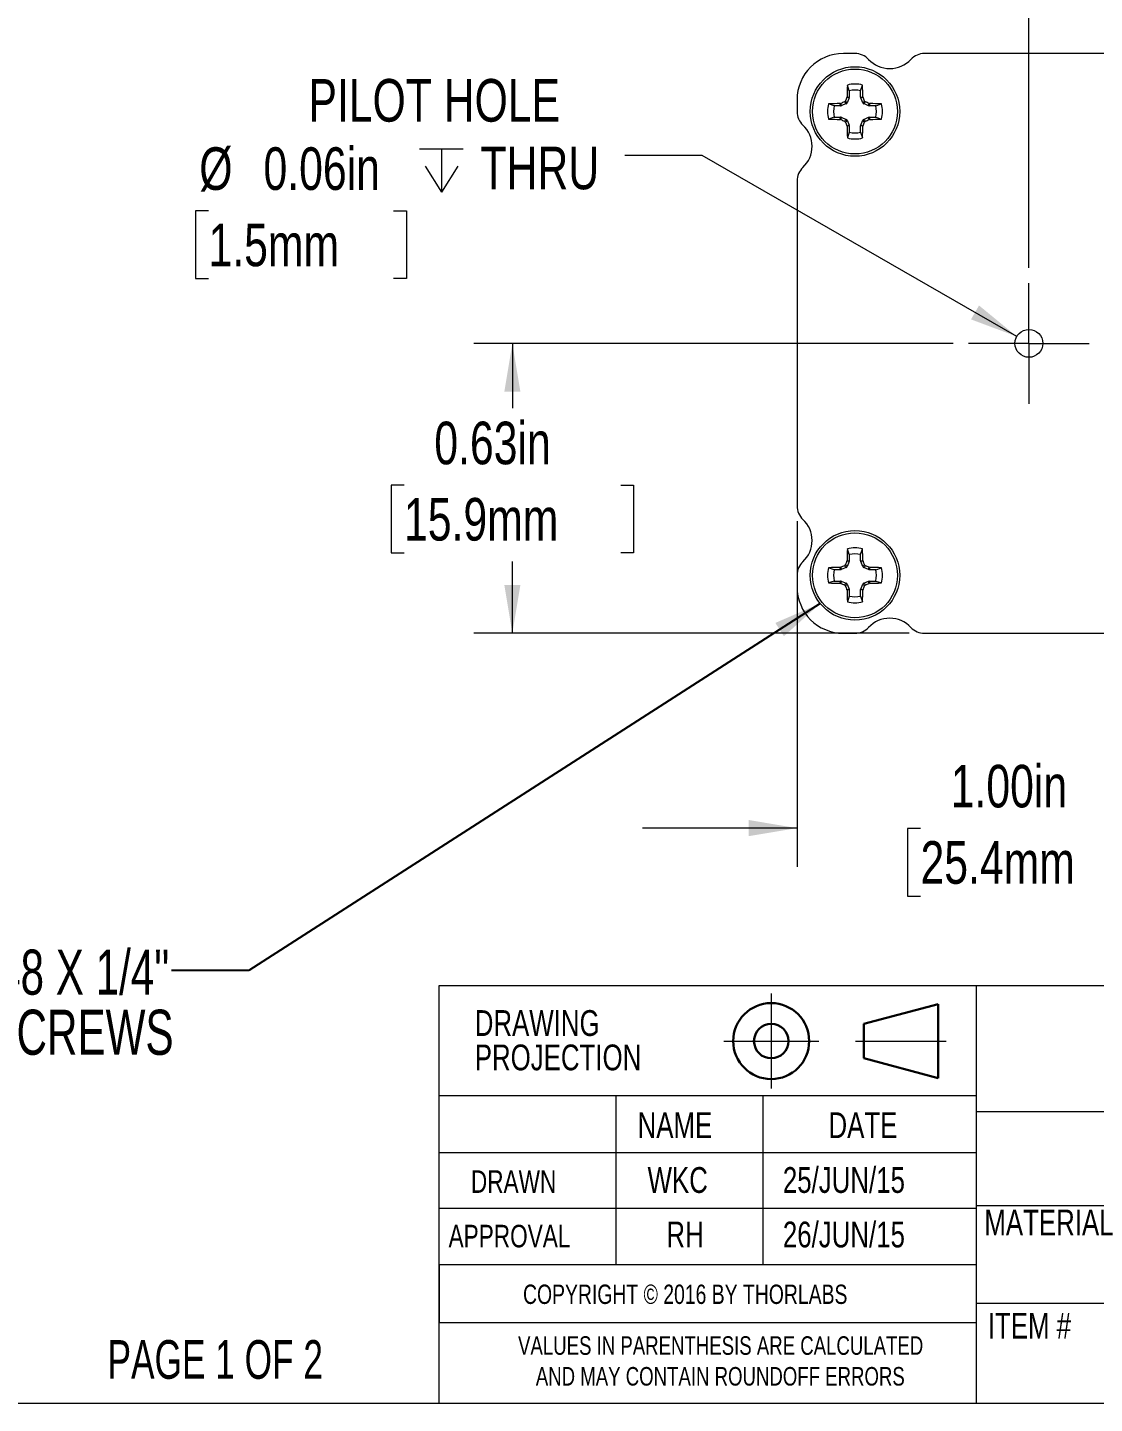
# Model space of a CAD drawing. Header units: inches. Extents: x 0.04 to 7.3, y 0.02 to 5.63.
# Drawn here: x 3.617 to 5.918, y 0.024 to 2.99 of the extents above; entities that cross this region are included whole.
import ezdxf

# ---------------------------------------------------------------- set-up
doc = ezdxf.new("R2010")
doc.units = ezdxf.units.IN
doc.header["$MEASUREMENT"] = 0
doc.header["$PDSIZE"] = -1
doc.linetypes.add('CENTERX2', pattern=[0.8, 0.5, -0.1, 0.1, -0.1])
doc.styles.add('SLDTEXTSTYLE0', font='TXT', dxfattribs={"width": 0.75})
doc.styles.add('SLDTEXTSTYLE1', font='TXT', dxfattribs={"width": 0.681818})
doc.styles.add('SLDTEXTSTYLE3', font='TXT', dxfattribs={"width": 0.7})
doc.dimstyles.new('SLDDIMSTYLE2', dxfattribs={"dimtxt": 0.091864, "dimasz": 0.104, "dimexe": 0, "dimexo": 0.0625, "dimgap": 0.022966, "dimtad": 0, "dimtih": 1, "dimtoh": 1, "dimrnd": 1e-09, "dimzin": 0, "dimdsep": 46, "dimtxsty": 'SLDTEXTSTYLE0', "dimsah": 1, "dimcen": 0.09, "dimadec": 0, "dimazin": 0, "dimtfac": 1, "dimtmove": 0, "dimatfit": 0, "dimfxl": 1, "dimfrac": 2, "dimtolj": 1, "dimtzin": 12, "dimarcsym": 0})
doc.dimstyles.new('SLDDIMSTYLE3', dxfattribs={"dimtxt": 0.091864, "dimasz": 0.104, "dimexe": 0, "dimexo": 0.0625, "dimgap": 0.022966, "dimtad": 0, "dimtih": 1, "dimtoh": 1, "dimrnd": 1e-09, "dimdsep": 46, "dimtxsty": 'SLDTEXTSTYLE0', "dimsah": 1, "dimcen": 0, "dimadec": 0, "dimazin": 2, "dimtfac": 1, "dimtofl": 0, "dimtmove": 0, "dimatfit": 3, "dimfxl": 1, "dimfrac": 2, "dimtolj": 1, "dimtzin": 12, "dimarcsym": 0})
doc.dimstyles.new('SLDDIMSTYLE4', dxfattribs={"dimtxt": 0.091864, "dimasz": 0.104, "dimexe": 0, "dimexo": 0.0625, "dimgap": 0.022966, "dimtad": 0, "dimtih": 1, "dimtoh": 1, "dimrnd": 1e-09, "dimdsep": 46, "dimtxsty": 'SLDTEXTSTYLE0', "dimsah": 1, "dimcen": 0.09, "dimadec": 0, "dimazin": 2, "dimtfac": 1, "dimtofl": 0, "dimtmove": 0, "dimatfit": 3, "dimfxl": 1, "dimfrac": 2, "dimtolj": 1, "dimtzin": 12, "dimarcsym": 0})
doc.dimstyles.new('SLDDIMSTYLE5', dxfattribs={"dimtxt": 0.091864, "dimasz": 0.104, "dimexe": 0, "dimexo": 0.0625, "dimgap": 0.022966, "dimtad": 0, "dimtih": 1, "dimtoh": 1, "dimrnd": 1e-09, "dimzin": 4, "dimdsep": 46, "dimtxsty": 'SLDTEXTSTYLE0', "dimsah": 1, "dimcen": 0.09, "dimadec": 0, "dimazin": 1, "dimtfac": 1, "dimtmove": 0, "dimatfit": 0, "dimfxl": 1, "dimfrac": 2, "dimtolj": 1, "dimtzin": 12, "dimarcsym": 0})
doc.dimstyles.new('SLDDIMSTYLE6', dxfattribs={"dimtxt": 0.18, "dimasz": 0.104, "dimexe": 0, "dimexo": 0.0625, "dimgap": 0, "dimtad": 0, "dimtih": 1, "dimtoh": 1, "dimdec": 0, "dimrnd": 1e-09, "dimzin": 0, "dimdsep": 46, "dimtxsty": 'Standard', "dimsah": 1, "dimcen": 0.09, "dimadec": 0, "dimazin": 0, "dimtfac": 0.104, "dimtdec": 0, "dimtofl": 0, "dimtmove": 0, "dimatfit": 3, "dimfxl": 1, "dimfrac": 2, "dimtolj": 1, "dimtzin": 0, "dimarcsym": 0})

# ---------------------------------------------------------------- blocks, each defined once
blk = doc.blocks.new('Third Angle Projection Block')
at = {"color": 7, "linetype": 'CENTERX2', "lineweight": 0, "ltscale": 0.666667}
for p, q in [((2.6634, 0.6251), (2.6634, 0.3692)), ((2.5355, 0.4971), (2.7914, 0.4971)), ((2.8907, 0.4971), (3.1352, 0.4971))]:
    blk.add_line(p, q, dxfattribs=at)
at = {"color": 7, "linetype": 'Continuous', "lineweight": 30, "ltscale": 0.666667}
for p, q in [((3.1134, 0.5971), (2.9134, 0.5435)), ((3.1134, 0.3971), (3.1134, 0.5971)), ((2.9134, 0.5435), (2.9134, 0.4507)), ((2.9134, 0.4507), (3.1134, 0.3971))]:
    blk.add_line(p, q, dxfattribs=at)
for radius in [0.1024, 0.0464]:
    blk.add_circle((2.6634, 0.4971), radius, dxfattribs=at)
at = {"color": 7, "linetype": 'Continuous', "lineweight": 0, "ltscale": 0.666667}
blk.add_point((2.6634, 0.4971), dxfattribs=at)
blk = doc.blocks.new('SW_NOTE_0')
at = {"color": 0, "linetype": 'Continuous', "lineweight": 0, "ltscale": 0.666667, "char_height": 0.04, "attachment_point": 2, "style": 'SLDTEXTSTYLE0'}
for s, insert in [('VALUES IN PARENTHESIS ARE CALCULATED', (0.5225, 0.0516)), ('AND MAY CONTAIN ROUNDOFF ERRORS', (0.5217, -0.0147))]:
    blk.add_mtext(s, dxfattribs=dict(at, insert=insert))
blk = doc.blocks.new('SW_NOTE_1')
at = {"color": 0, "linetype": 'Continuous', "lineweight": 0, "ltscale": 0.666667, "char_height": 0.05556, "attachment_point": 1, "style": 'SLDTEXTSTYLE0'}
for s, insert in [('DRAWING', (0, 0.0716)), ('PROJECTION', (0, -0.0025))]:
    blk.add_mtext(s, dxfattribs=dict(at, insert=insert))
blk = doc.blocks.new('_D_4')
at = {"color": 7, "linetype": 'Continuous', "lineweight": 0, "ltscale": 0.666667}
for p, q in [((5.7763, 2.4725), (5.7763, 3.4128)), ((6.2763, 2.6926), (6.2763, 3.4128)), ((5.7763, 3.3295), (5.4429, 3.3295)), ((6.2763, 3.3295), (6.548, 3.3295)), ((6.6565, 3.3288), (6.6285, 3.3288)), ((6.6285, 3.3288), (6.6285, 3.183)), ((7.1238, 3.3288), (7.1517, 3.3288)), ((7.1517, 3.3288), (7.1517, 3.183)), ((6.6285, 3.183), (6.6565, 3.183)), ((7.1517, 3.183), (7.1238, 3.183))]:
    blk.add_line(p, q, dxfattribs=at)
for points in [[(5.7763, 3.3295), (5.6723, 3.3468), (5.6723, 3.3122)], [(6.2763, 3.3295), (6.3803, 3.3122), (6.3803, 3.3468)]]:
    blk.add_solid(points, dxfattribs=at)
at = {"color": 7, "linetype": 'Continuous', "lineweight": 0, "ltscale": 0.666667, "char_height": 0.09186, "attachment_point": 1, "style": 'SLDTEXTSTYLE0'}
for s, insert in [('0.50in', (6.7218, 3.4659)), ('12.7mm', (6.6565, 3.3014))]:
    blk.add_mtext(s, dxfattribs=dict(at, insert=insert))
blk = doc.blocks.new('SW_SYMBOL_HOLE_DEPTH')
at = {"color": 0, "linetype": 'Continuous', "lineweight": 0, "ltscale": 0.444444}
for p, q in [((0, 22.97), (21, 22.97)), ((10.5, 22.97), (10.5, 1.97)), ((2.62, 14.57), (10.5, 1.97)), ((18.37, 14.57), (10.5, 1.97))]:
    blk.add_line(p, q, dxfattribs=at)
blk = doc.blocks.new('_D_5')
at = {"color": 7, "linetype": 'Continuous', "lineweight": 0, "ltscale": 0.666667}
for p, q in [((5.0717, 2.7144), (4.905, 2.7144)), ((5.7503, 2.3241), (5.0717, 2.7144)), ((4.0071, 2.5949), (3.9791, 2.5949)), ((3.9791, 2.5949), (3.9791, 2.4491)), ((4.4064, 2.5949), (4.4344, 2.5949)), ((4.4344, 2.5949), (4.4344, 2.4491)), ((3.9791, 2.4491), (4.0071, 2.4491)), ((4.4344, 2.4491), (4.4064, 2.4491))]:
    blk.add_line(p, q, dxfattribs=at)
blk.add_solid([(5.7503, 2.3241), (5.6688, 2.391), (5.6515, 2.361)], dxfattribs=at)
at = {"color": 7, "linetype": 'Continuous', "lineweight": 0, "ltscale": 0.444444, "xscale": 0.0044707031, "yscale": 0.0044707031, "zscale": 0.0044707031}
blk.add_blockref('SW_SYMBOL_HOLE_DEPTH', (4.4624, 2.6263), dxfattribs=at)
at = {"color": 7, "linetype": 'Continuous', "lineweight": 0, "ltscale": 0.666667, "char_height": 0.09186, "attachment_point": 1, "style": 'SLDTEXTSTYLE0'}
for s, insert in [('PILOT HOLE', (4.2226, 2.8792)), ('%%c', (3.9872, 2.732)), ('0.06in', (4.1257, 2.732)), ('THRU', (4.5937, 2.7334)), ('1.5mm', (4.0071, 2.5675))]:
    blk.add_mtext(s, dxfattribs=dict(at, insert=insert))
blk = doc.blocks.new('_D_6')
at = {"color": 7, "linetype": 'Continuous', "lineweight": 0, "ltscale": 0.666667}
for p, q in [((5.6129, 2.3092), (4.5791, 2.3092)), ((4.6624, 2.3092), (4.6624, 2.1693)), ((4.4288, 2.0034), (4.4008, 2.0034)), ((4.4008, 2.0034), (4.4008, 1.8576)), ((4.896, 2.0034), (4.924, 2.0034)), ((4.924, 2.0034), (4.924, 1.8576)), ((4.4008, 1.8576), (4.4288, 1.8576)), ((4.924, 1.8576), (4.896, 1.8576)), ((4.6624, 1.6842), (4.6624, 1.8389)), ((5.5178, 1.6842), (4.5791, 1.6842))]:
    blk.add_line(p, q, dxfattribs=at)
for points in [[(4.6624, 2.3092), (4.6451, 2.2052), (4.6797, 2.2052)], [(4.6624, 1.6842), (4.6797, 1.7882), (4.6451, 1.7882)]]:
    blk.add_solid(points, dxfattribs=at)
at = {"color": 7, "linetype": 'Continuous', "lineweight": 0, "ltscale": 0.666667, "char_height": 0.09186, "attachment_point": 1, "style": 'SLDTEXTSTYLE0'}
for s, insert in [('0.63in', (4.4941, 2.1405)), ('15.9mm', (4.4288, 1.976))]:
    blk.add_mtext(s, dxfattribs=dict(at, insert=insert))
blk = doc.blocks.new('_D_7')
at = {"color": 7, "linetype": 'Continuous', "lineweight": 0, "ltscale": 0.666667}
for p, q in [((5.2763, 1.9257), (5.2763, 1.1809)), ((6.2763, 1.9257), (6.2763, 1.1809)), ((5.2763, 1.2642), (4.9429, 1.2642)), ((5.5426, 1.2635), (5.5146, 1.2635)), ((5.5146, 1.2635), (5.5146, 1.1177)), ((6.0098, 1.2635), (6.0378, 1.2635)), ((6.0378, 1.2635), (6.0378, 1.1177)), ((6.2763, 1.2642), (6.6096, 1.2642)), ((5.5146, 1.1177), (5.5426, 1.1177)), ((6.0378, 1.1177), (6.0098, 1.1177))]:
    blk.add_line(p, q, dxfattribs=at)
for points in [[(5.2763, 1.2642), (5.1723, 1.2816), (5.1723, 1.2469)], [(6.2763, 1.2642), (6.3803, 1.2469), (6.3803, 1.2816)]]:
    blk.add_solid(points, dxfattribs=at)
at = {"color": 7, "linetype": 'Continuous', "lineweight": 0, "ltscale": 0.666667, "char_height": 0.09186, "attachment_point": 1, "style": 'SLDTEXTSTYLE0'}
for s, insert in [('1.00in', (5.6078, 1.4006)), ('25.4mm', (5.5426, 1.2361))]:
    blk.add_mtext(s, dxfattribs=dict(at, insert=insert))
blk = doc.blocks.new('SW_NOTE_3')
at = {"color": 0, "linetype": 'Continuous', "lineweight": 0, "ltscale": 0.666667, "char_height": 0.097222, "attachment_point": 3, "style": 'SLDTEXTSTYLE3'}
for s, insert in [('(8) 3-48 X 1/4"', (-0.0048, 0.0452)), ('THREAD FORMING SCREWS', (0.0045, -0.0844))]:
    blk.add_mtext(s, dxfattribs=dict(at, insert=insert))
blk = doc.blocks.new('SW_CENTERMARKSYMBOL_0')
at = {"color": 0, "linetype": 'Continuous', "lineweight": 0, "ltscale": 0.666667}
for p, q in [((0, 0.1), (0, 0.13)), ((0, 0), (0, 0.1)), ((-0.1, 0), (-0.13, 0)), ((0, 0), (-0.1, 0)), ((0, 0), (0, -0.1)), ((0, 0), (0.1, 0)), ((0.1, 0), (0.13, 0)), ((0, -0.1), (0, -0.13))]:
    blk.add_line(p, q, dxfattribs=at)

msp = doc.modelspace()

# ---------------------------------------------------------------- linework, layer by layer
at = {"color": 7, "linetype": 'Continuous', "lineweight": 15, "ltscale": 0.666667}
for p, q in [((5.4014, 2.9342), (5.3763, 2.9342)), ((6.0014, 2.9342), (5.5511, 2.9342)), ((5.3891, 2.8539), (5.3848, 2.8661)), ((5.3891, 2.8539), (5.3891, 2.8401)), ((5.4135, 2.8539), (5.4177, 2.8661)), ((5.4135, 2.8401), (5.4135, 2.8539)), ((5.2763, 2.8342), (5.2763, 2.809)), ((5.3566, 2.8214), (5.3444, 2.8256)), ((5.3704, 2.8214), (5.3566, 2.8214)), ((5.3694, 2.8263), (5.3707, 2.8266)), ((5.3704, 2.8214), (5.3694, 2.8263)), ((5.3707, 2.8266), (5.3717, 2.8217)), ((5.3825, 2.8261), (5.3717, 2.8217)), ((5.3825, 2.8261), (5.3786, 2.8299)), ((5.3805, 2.8318), (5.3843, 2.828)), ((5.3839, 2.8397), (5.3842, 2.841)), ((5.3888, 2.8387), (5.3839, 2.8397)), ((5.3842, 2.841), (5.3891, 2.8401)), ((5.3888, 2.8387), (5.3843, 2.828)), ((5.4135, 2.8401), (5.4184, 2.841)), ((5.4187, 2.8397), (5.4138, 2.8387)), ((5.4182, 2.828), (5.4138, 2.8387)), ((5.4182, 2.828), (5.422, 2.8318)), ((5.4184, 2.841), (5.4187, 2.8397)), ((5.4239, 2.8299), (5.4201, 2.8261)), ((5.4308, 2.8217), (5.4201, 2.8261)), ((5.4308, 2.8217), (5.4318, 2.8266)), ((5.4318, 2.8266), (5.4331, 2.8263)), ((5.4331, 2.8263), (5.4322, 2.8214)), ((5.446, 2.8214), (5.4322, 2.8214)), ((5.446, 2.8214), (5.4582, 2.8256)), ((5.3566, 2.7969), (5.3444, 2.7927)), ((5.3566, 2.7969), (5.3704, 2.7969)), ((5.3694, 2.7921), (5.3704, 2.7969)), ((5.3707, 2.7918), (5.3694, 2.7921)), ((5.3717, 2.7967), (5.3707, 2.7918)), ((5.3717, 2.7967), (5.3825, 2.7922)), ((5.3786, 2.7884), (5.3825, 2.7922)), ((5.3843, 2.7903), (5.3805, 2.7865)), ((5.3843, 2.7903), (5.3888, 2.7796)), ((5.4138, 2.7796), (5.4182, 2.7903)), ((5.422, 2.7865), (5.4182, 2.7903)), ((5.4201, 2.7922), (5.4308, 2.7967)), ((5.4201, 2.7922), (5.4239, 2.7884)), ((5.4318, 2.7918), (5.4308, 2.7967)), ((5.4331, 2.7921), (5.4318, 2.7918)), ((5.4322, 2.7969), (5.4331, 2.7921)), ((5.4322, 2.7969), (5.446, 2.7969)), ((5.446, 2.7969), (5.4582, 2.7927)), ((5.3839, 2.7786), (5.3888, 2.7796)), ((5.3891, 2.7783), (5.3842, 2.7773)), ((5.3891, 2.7645), (5.3848, 2.7523)), ((5.3891, 2.7783), (5.3891, 2.7645)), ((5.4184, 2.7773), (5.4135, 2.7783)), ((5.4135, 2.7645), (5.4135, 2.7783)), ((5.4135, 2.7645), (5.4177, 2.7523)), ((5.4138, 2.7796), (5.4187, 2.7786)), ((5.4187, 2.7786), (5.4184, 2.7773)), ((5.2763, 2.6593), (5.2763, 1.959)), ((5.3839, 1.8397), (5.3842, 1.841)), ((5.3888, 1.8387), (5.3839, 1.8397)), ((5.3842, 1.841), (5.3891, 1.8401)), ((5.3891, 1.8539), (5.3848, 1.8661)), ((5.3891, 1.8539), (5.3891, 1.8401)), ((5.4135, 1.8539), (5.4177, 1.8661)), ((5.4135, 1.8401), (5.4135, 1.8539)), ((5.4135, 1.8401), (5.4184, 1.841)), ((5.4187, 1.8397), (5.4138, 1.8387)), ((5.4184, 1.841), (5.4187, 1.8397)), ((5.3566, 1.8214), (5.3444, 1.8256)), ((5.3704, 1.8214), (5.3566, 1.8214)), ((5.3694, 1.8263), (5.3707, 1.8266)), ((5.3704, 1.8214), (5.3694, 1.8263)), ((5.3707, 1.8266), (5.3717, 1.8217)), ((5.3825, 1.8261), (5.3717, 1.8217)), ((5.3825, 1.8261), (5.3786, 1.8299)), ((5.3805, 1.8318), (5.3843, 1.828)), ((5.3888, 1.8387), (5.3843, 1.828)), ((5.4182, 1.828), (5.4138, 1.8387)), ((5.4182, 1.828), (5.422, 1.8318)), ((5.4239, 1.8299), (5.4201, 1.8261)), ((5.4308, 1.8217), (5.4201, 1.8261)), ((5.4308, 1.8217), (5.4318, 1.8266)), ((5.4318, 1.8266), (5.4331, 1.8263)), ((5.4331, 1.8263), (5.4322, 1.8214)), ((5.446, 1.8214), (5.4322, 1.8214)), ((5.446, 1.8214), (5.4582, 1.8256)), ((5.2763, 1.8093), (5.2763, 1.7842)), ((5.3566, 1.7969), (5.3444, 1.7927)), ((5.3566, 1.7969), (5.3704, 1.7969)), ((5.3694, 1.7921), (5.3704, 1.7969)), ((5.3707, 1.7918), (5.3694, 1.7921)), ((5.3717, 1.7967), (5.3707, 1.7918)), ((5.3717, 1.7967), (5.3825, 1.7922)), ((5.3786, 1.7884), (5.3825, 1.7922)), ((5.3843, 1.7903), (5.3805, 1.7865)), ((5.3843, 1.7903), (5.3888, 1.7796)), ((5.4138, 1.7796), (5.4182, 1.7903)), ((5.422, 1.7865), (5.4182, 1.7903)), ((5.4201, 1.7922), (5.4308, 1.7967)), ((5.4201, 1.7922), (5.4239, 1.7884)), ((5.4318, 1.7918), (5.4308, 1.7967)), ((5.4331, 1.7921), (5.4318, 1.7918)), ((5.4322, 1.7969), (5.4331, 1.7921)), ((5.4322, 1.7969), (5.446, 1.7969)), ((5.446, 1.7969), (5.4582, 1.7927)), ((5.3839, 1.7786), (5.3888, 1.7796)), ((5.3891, 1.7783), (5.3842, 1.7773)), ((5.3891, 1.7645), (5.3848, 1.7523)), ((5.3891, 1.7783), (5.3891, 1.7645)), ((5.4184, 1.7773), (5.4135, 1.7783)), ((5.4135, 1.7645), (5.4135, 1.7783)), ((5.4135, 1.7645), (5.4177, 1.7523)), ((5.4138, 1.7796), (5.4187, 1.7786)), ((5.4187, 1.7786), (5.4184, 1.7773)), ((5.3763, 1.6842), (5.4014, 1.6842)), ((5.5511, 1.6842), (6.0014, 1.6842))]:
    msp.add_line(p, q, dxfattribs=at)
at = {"color": 7, "linetype": 'Continuous', "lineweight": 0, "ltscale": 0.666667}
for p, q in [((4.5048, 0.1985), (4.5048, 0.9249)), ((4.5048, 0.9249), (5.6625, 0.9249)), ((5.6625, 0.9249), (5.6625, 0.0237)), ((5.6625, 0.9249), (7.2963, 0.9249)), ((4.5048, 0.3227), (4.5048, 0.6868)), ((4.5048, 0.0237), (4.5048, 0.6868)), ((5.6625, 0.6868), (4.5048, 0.6868)), ((4.8854, 0.6868), (4.8854, 0.3227)), ((5.2025, 0.6868), (5.2025, 0.3227)), ((5.6625, 0.6534), (7.2963, 0.6534)), ((5.6625, 0.564), (4.5048, 0.564)), ((5.6625, 0.4504), (7.2963, 0.4504)), ((5.6625, 0.4441), (4.5048, 0.4441)), ((5.6625, 0.3227), (4.5048, 0.3227)), ((4.5048, 0.3227), (4.5048, 0.1985)), ((5.6625, 0.2399), (7.2963, 0.2399)), ((4.5048, 0.1985), (5.6625, 0.1985)), ((7.2963, 0.0237), (0.0415, 0.0237))]:
    msp.add_line(p, q, dxfattribs=at)
at = {"color": 7, "linetype": 'Continuous', "lineweight": 15, "ltscale": 0.444444}
for centre, radius in [((5.4013, 2.8092), 0.0965), ((5.4013, 2.8092), 0.0916), ((5.7763, 2.3092), 0.03), ((5.4013, 1.8092), 0.0965), ((5.4013, 1.8092), 0.0916)]:
    msp.add_circle(centre, radius, dxfattribs=at)
for centre, radius, start, end in [((5.3763, 2.8342), 0.1, 90, 180), ((5.4014, 2.8942), 0.04, 43.0728, 90), ((5.4763, 2.9642), 0.0625, 223.0728, 316.9272), ((5.5511, 2.8942), 0.04, 90, 136.9272), ((6.8655, 2.8131), 1.4816, 177.95, 178.9179), ((5.4013, 2.8092), 0.0592, 73.894, 106.106), ((5.4013, 2.8092), 0.0463, 74.7064, 105.2936), ((3.937, 2.8131), 1.4816, 1.0821, 2.05), ((5.4013, 2.8092), 0.0592, 163.894, 196.106), ((5.3974, 1.3449), 1.4816, 91.0821, 92.05), ((5.4013, 2.8092), 0.0463, 164.7064, 195.2936), ((6.0276, 1.2965), 1.6651, 112.9387, 113.2338), ((6.9139, 2.1828), 1.6651, 156.7662, 157.0613), ((3.8886, 2.1828), 1.6651, 22.9387, 23.2338), ((4.775, 1.2965), 1.6651, 66.7662, 67.0613), ((5.4052, 1.3449), 1.4816, 87.95, 88.9179), ((5.4013, 2.8092), 0.0463, 344.7064, 15.2936), ((5.4013, 2.8092), 0.0592, 343.894, 16.106), ((5.3163, 2.809), 0.04, 180, 226.9272), ((5.3974, 4.2734), 1.4816, 267.95, 268.9179), ((6.0276, 4.3218), 1.6651, 246.7662, 247.0613), ((4.775, 4.3218), 1.6651, 292.9387, 293.2338), ((5.4052, 4.2734), 1.4816, 271.0821, 272.05), ((5.2463, 2.7342), 0.0625, 313.0728, 46.9272), ((6.9139, 3.4355), 1.6651, 202.9387, 203.2338), ((6.8655, 2.8053), 1.4816, 181.0821, 182.05), ((5.4013, 2.8092), 0.0463, 254.7064, 285.2936), ((3.937, 2.8053), 1.4816, 357.95, 358.9179), ((3.8886, 3.4355), 1.6651, 336.7662, 337.0613), ((5.4013, 2.8092), 0.0592, 253.894, 286.106), ((5.3163, 2.6593), 0.04, 133.0728, 180), ((5.3163, 1.959), 0.04, 180, 226.9272), ((5.2463, 1.8842), 0.0625, 313.0728, 46.9272), ((6.9139, 1.1828), 1.6651, 156.7662, 157.0613), ((6.8655, 1.8131), 1.4816, 177.95, 178.9179), ((5.4013, 1.8092), 0.0592, 73.894, 106.106), ((5.4013, 1.8092), 0.0463, 74.7064, 105.2936), ((3.937, 1.8131), 1.4816, 1.0821, 2.05), ((3.8886, 1.1828), 1.6651, 22.9387, 23.2338), ((5.3163, 1.8093), 0.04, 133.0728, 180), ((5.4013, 1.8092), 0.0592, 163.894, 196.106), ((5.3974, 0.3449), 1.4816, 91.0821, 92.05), ((5.4013, 1.8092), 0.0463, 164.7064, 195.2936), ((6.0276, 0.2965), 1.6651, 112.9387, 113.2338), ((4.775, 0.2965), 1.6651, 66.7662, 67.0613), ((5.4052, 0.3449), 1.4816, 87.95, 88.9179), ((5.4013, 1.8092), 0.0463, 344.7064, 15.2936), ((5.4013, 1.8092), 0.0592, 343.894, 16.106), ((5.3763, 1.7842), 0.1, 180, 270), ((5.3974, 3.2734), 1.4816, 267.95, 268.9179), ((6.0276, 3.3218), 1.6651, 246.7662, 247.0613), ((6.9139, 2.4355), 1.6651, 202.9387, 203.2338), ((3.8886, 2.4355), 1.6651, 336.7662, 337.0613), ((4.775, 3.3218), 1.6651, 292.9387, 293.2338), ((5.4052, 3.2734), 1.4816, 271.0821, 272.05), ((6.8655, 1.8053), 1.4816, 181.0821, 182.05), ((5.4013, 1.8092), 0.0592, 253.894, 286.106), ((5.4013, 1.8092), 0.0463, 254.7064, 285.2936), ((3.937, 1.8053), 1.4816, 357.95, 358.9179), ((5.4014, 1.7242), 0.04, 270, 316.9272), ((5.4763, 1.6542), 0.0625, 43.0728, 136.9272), ((5.5511, 1.7242), 0.04, 223.0728, 270)]:
    msp.add_arc(centre, radius, start, end, dxfattribs=at)
for centre, major_axis, ratio, start_param, end_param in [((5.3704, 2.8249), (-0.00069, 0.00345), 0.996045, 2.946, 3.337185), ((5.3811, 2.8293), (-0.00249, 0.00249), 0.995546, 2.750469, 3.532716), ((5.3855, 2.8401), (-0.00345, 0.00069), 0.996045, 2.946, 3.337185), ((5.417, 2.8401), (0.00345, 0.00069), 0.996045, 2.946, 3.337185), ((5.4214, 2.8293), (0.00249, 0.00249), 0.995546, 2.750469, 3.532716), ((5.4322, 2.8249), (0.00069, 0.00345), 0.996045, 2.946, 3.337185), ((5.3704, 2.7934), (-0.00069, -0.00345), 0.996045, 2.946, 3.337185), ((5.3811, 2.789), (-0.00249, -0.00249), 0.995546, 2.750469, 3.532716), ((5.4214, 2.789), (0.00249, -0.00249), 0.995546, 2.750469, 3.532716), ((5.4322, 2.7934), (0.00069, -0.00345), 0.996045, 2.946, 3.337185), ((5.3855, 2.7783), (-0.00345, -0.00069), 0.996045, 2.946, 3.337185), ((5.417, 2.7783), (0.00345, -0.00069), 0.996045, 2.946, 3.337185), ((5.3855, 1.8401), (-0.00345, 0.00069), 0.996045, 2.946, 3.337185), ((5.417, 1.8401), (0.00345, 0.00069), 0.996045, 2.946, 3.337185), ((5.3704, 1.8249), (-0.00069, 0.00345), 0.996045, 2.946, 3.337185), ((5.3811, 1.8293), (-0.00249, 0.00249), 0.995546, 2.750469, 3.532716), ((5.4214, 1.8293), (0.00249, 0.00249), 0.995546, 2.750469, 3.532716), ((5.4322, 1.8249), (0.00069, 0.00345), 0.996045, 2.946, 3.337185), ((5.3704, 1.7934), (-0.00069, -0.00345), 0.996045, 2.946, 3.337185), ((5.3811, 1.789), (-0.00249, -0.00249), 0.995546, 2.750469, 3.532716), ((5.4214, 1.789), (0.00249, -0.00249), 0.995546, 2.750469, 3.532716), ((5.4322, 1.7934), (0.00069, -0.00345), 0.996045, 2.946, 3.337185), ((5.3855, 1.7783), (-0.00345, -0.00069), 0.996045, 2.946, 3.337185), ((5.417, 1.7783), (0.00345, -0.00069), 0.996045, 2.946, 3.337185)]:
    msp.add_ellipse(centre, major_axis=major_axis, ratio=ratio, start_param=start_param, end_param=end_param, dxfattribs=at)
at = {"color": 7, "linetype": 'Continuous', "lineweight": 15, "ltscale": 0.666667}
for points, knots in [([(5.3786, 2.8299), (5.379, 2.8301), (5.3797, 2.8305), (5.3802, 2.8312), (5.3805, 2.8317), (5.3805, 2.8318)], [0, 0, 0, 0, 0.427373, 0.85477, 1, 1, 1, 1]), ([(5.422, 2.8318), (5.4222, 2.8315), (5.4226, 2.8308), (5.4233, 2.8302), (5.4238, 2.83), (5.4239, 2.8299)], [0, 0, 0, 0, 0.427373, 0.85477, 1, 1, 1, 1]), ([(5.3805, 2.7865), (5.3804, 2.7867), (5.3803, 2.787), (5.3799, 2.7875), (5.3795, 2.7879), (5.3791, 2.7882), (5.3788, 2.7883), (5.3787, 2.7884), (5.3786, 2.7884)], [0, 0, 0, 0, 0.210733, 0.427567, 0.638304, 0.855162, 0.927463, 1, 1, 1, 1]), ([(5.3842, 2.7773), (5.3842, 2.7774), (5.3841, 2.7776), (5.3841, 2.778), (5.384, 2.7783), (5.3839, 2.7785), (5.3839, 2.7786)], [0, 0, 0, 0, 0.244221, 0.490624, 0.744068, 1, 1, 1, 1]), ([(5.4239, 2.7884), (5.4236, 2.7882), (5.4229, 2.7878), (5.4223, 2.7871), (5.4221, 2.7866), (5.422, 2.7865)], [0, 0, 0, 0, 0.427373, 0.85477, 1, 1, 1, 1]), ([(5.3786, 1.8299), (5.379, 1.8301), (5.3797, 1.8305), (5.3802, 1.8312), (5.3805, 1.8317), (5.3805, 1.8318)], [0, 0, 0, 0, 0.427373, 0.85477, 1, 1, 1, 1]), ([(5.422, 1.8318), (5.4222, 1.8315), (5.4226, 1.8308), (5.4233, 1.8302), (5.4238, 1.83), (5.4239, 1.8299)], [0, 0, 0, 0, 0.427373, 0.85477, 1, 1, 1, 1]), ([(5.3805, 1.7865), (5.3804, 1.7867), (5.3803, 1.787), (5.3799, 1.7875), (5.3795, 1.7879), (5.3791, 1.7882), (5.3788, 1.7883), (5.3787, 1.7884), (5.3786, 1.7884)], [0, 0, 0, 0, 0.210733, 0.427567, 0.638304, 0.855162, 0.927463, 1, 1, 1, 1]), ([(5.4239, 1.7884), (5.4236, 1.7882), (5.4229, 1.7878), (5.4223, 1.7871), (5.4221, 1.7866), (5.422, 1.7865)], [0, 0, 0, 0, 0.427373, 0.85477, 1, 1, 1, 1]), ([(5.3842, 1.7773), (5.3842, 1.7774), (5.3841, 1.7776), (5.3841, 1.778), (5.384, 1.7783), (5.3839, 1.7785), (5.3839, 1.7786)], [0, 0, 0, 0, 0.244221, 0.490624, 0.744068, 1, 1, 1, 1])]:
    msp.add_open_spline(points, degree=3, knots=knots, dxfattribs=at)

# ---------------------------------------------------------------- block references
at = {"color": 7, "linetype": 'Continuous', "lineweight": 0, "ltscale": 0.666667}
for name, p in [('SW_CENTERMARKSYMBOL_0', (5.7763, 2.3092)), ('SW_NOTE_3', (3.9273, 0.9571)), ('SW_NOTE_1', (4.5813, 0.8001)), ('SW_NOTE_0', (4.5891, 0.117))]:
    msp.add_blockref(name, p, dxfattribs=at)
at = {"color": 7, "linetype": 'Continuous', "ltscale": 0.666667, "xscale": 0.8, "yscale": 0.8, "zscale": 0.8}
msp.add_blockref('Third Angle Projection Block', (3.0899, 0.4073), dxfattribs=at)

# ---------------------------------------------------------------- texts
at = {"color": 7, "linetype": 'Continuous', "lineweight": 0, "ltscale": 0.666667, "attachment_point": 1}
for s, insert, char_height, style in [('NAME', (4.9325, 0.6515), 0.05556, 'SLDTEXTSTYLE0'), ('DATE', (5.3442, 0.6515), 0.05556, 'SLDTEXTSTYLE0'), ('WKC', (4.954, 0.5333), 0.05556, 'SLDTEXTSTYLE0'), ('25/JUN/15', (5.2458, 0.5333), 0.05556, 'SLDTEXTSTYLE0'), ('DRAWN', (4.573, 0.5264), 0.04861, 'SLDTEXTSTYLE0'), ('RH', (4.9946, 0.4158), 0.05556, 'SLDTEXTSTYLE0'), ('26/JUN/15', (5.2458, 0.4158), 0.05556, 'SLDTEXTSTYLE0'), ('MATERIAL', (5.6803, 0.4416), 0.05556, 'SLDTEXTSTYLE0'), ('APPROVAL', (4.5248, 0.4089), 0.04861, 'SLDTEXTSTYLE0'), ('COPYRIGHT © 2016 BY THORLABS', (4.6854, 0.28), 0.041667, 'SLDTEXTSTYLE0'), ('ITEM #', (5.6877, 0.2191), 0.05556, 'SLDTEXTSTYLE0'), ('PAGE 1 OF 2', (3.7894, 0.1603), 0.083333, 'SLDTEXTSTYLE1')]:
    msp.add_mtext(s, dxfattribs=dict(at, insert=insert, char_height=char_height, style=style))

# ---------------------------------------------------------------- dimensions: what is measured, and where the dimension line sits
at = {"color": 7, "linetype": 'Continuous', "lineweight": 0, "ltscale": 0.666667}
for base, p1, p2, dimstyle, picture, middle in [((6.2763, 3.3295), (5.7763, 2.4392), (6.2763, 2.6593), 'SLDDIMSTYLE2', '_D_4', (6.8901, 3.3295)), ((6.2763, 1.2642), (5.2763, 1.959), (6.2763, 1.959), 'SLDDIMSTYLE5', '_D_7', (5.7762, 1.2642))]:
    dim = msp.add_linear_dim(base=base, p1=p1, p2=p2, dimstyle=dimstyle, dxfattribs=at)
    dim.commit()
    dim.dimension.update_dxf_attribs({"geometry": picture, "text_midpoint": middle, "dimtype": 160})
dim = msp.add_diameter_dim_2p(p1=(5.8023, 2.2942), p2=(5.7503, 2.3241), text='PILOT HOLE\\P<>{\\fGDT;x}THRU', dimstyle='SLDDIMSTYLE3', dxfattribs=at)
dim.commit()
dim.dimension.update_dxf_attribs({"geometry": '_D_5', "text_midpoint": (4.4177, 2.6685), "dimtype": 163})
dim = msp.add_linear_dim(base=(4.6624060664, 1.6841646395), p1=(5.6462714104, 2.3091646395), p2=(5.5511463061, 1.6841646395), angle=90, dimstyle='SLDDIMSTYLE4', dxfattribs=at)
dim.commit()
dim.dimension.update_dxf_attribs({"geometry": '_D_6', "text_midpoint": (4.6624060664, 2.004086152), "dimtype": 160})

# ---------------------------------------------------------------- leaders
msp.add_leader([(5.3263, 1.7484), (4.0939, 0.9571), (3.9273, 0.9571)], dimstyle='SLDDIMSTYLE6', dxfattribs=at)

doc.saveas('drawing.dxf')
